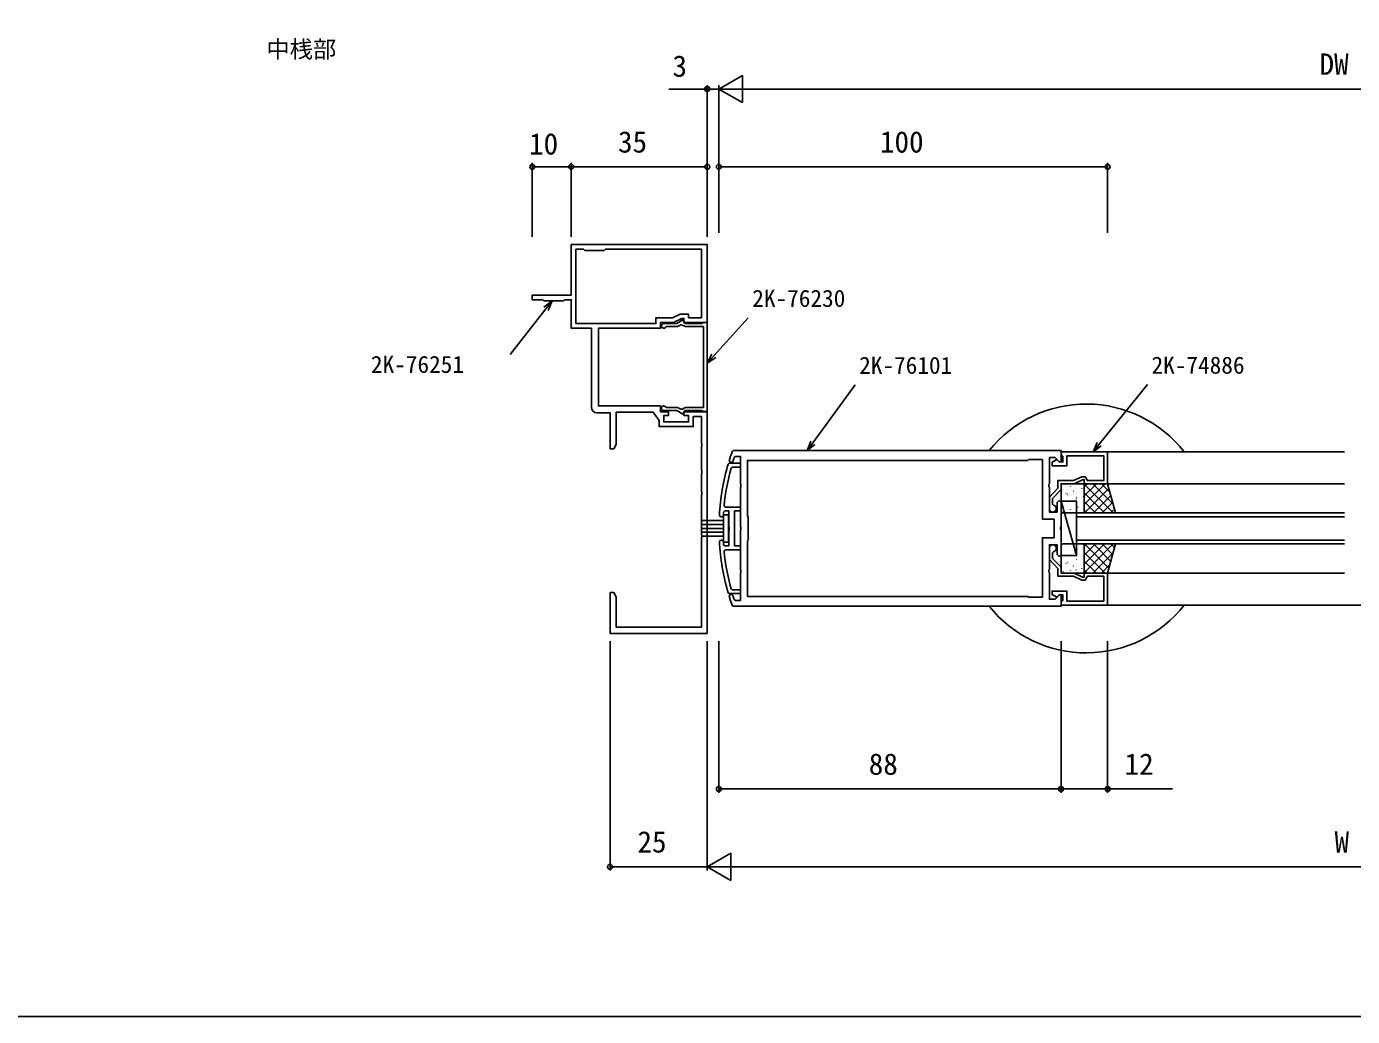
# Model space of a CAD drawing. Units: millimetres, scale not verified. Extents: x -437 to 438, y -344 to 341.
# Drawn here: x -137.6 to 203.4, y -343.7 to -89.1 of the extents above; entities that cross this region are included whole.
import ezdxf
from ezdxf.enums import TextEntityAlignment as Align

# ---------------------------------------------------------------- set-up
doc = ezdxf.new("R2010")
doc.units = ezdxf.units.MM
doc.header["$LTSCALE"] = 2
for name, color, linetype in [('0-1_USER1', 3, 'Continuous'), ('0-2_YKK_11', 7, 'Continuous'), ('0-3_YKK_12', 2, 'Continuous'), ('0-4_YKK_13', 4, 'Continuous'), ('0-6_YKK_D', 6, 'Continuous'), ('0-7_YKK_ZWAK', 7, 'Continuous')]:
    doc.layers.add(name, color=color, linetype=linetype)
doc.styles.add('ＭＳ ゴシック', font='')
doc.styles.get('ＭＳ ゴシック').set_extended_font_data('MS Gothic')

msp = doc.modelspace()

# ---------------------------------------------------------------- linework, layer by layer
at = {"layer": '0-2_YKK_11'}
for points in [[(37.466, -245.2), (37.466, -188.2), (31.466, -188.2), (31.466, -189.2), (32.666, -189.2), (32.666, -190.8), (26.266, -190.8), (26.266, -189.2), (27.466, -189.2), (27.466, -188.2), (25.466, -188.2), (25.466, -186.7), (9.466, -186.7), (9.466, -166.7), (25.466, -166.7), (25.466, -165.2), (28.821, -165.2), (30.966, -164.2), (31.466, -164.2), (31.466, -165.2), (37.466, -165.2), (37.466, -145.2), (2.466, -145.2), (2.466, -158.2), (-7.534, -158.2), (-7.534, -159.4), (-4.834, -159.4), (-4.534, -159.7), (0.466, -159.7), (0.766, -159.4), (2.466, -159.4), (2.466, -166.7), (7.666, -166.7), (7.666, -187)], [(37.466, -188.15), (37.466, -165.25), (36.466, -165.25), (36.293, -165.35), (36.033, -165.5), (31.716, -165.5), (31.191, -164.59), (29.615, -165.5), (26.266, -165.5)], [(26.765, -166.433), (27.014, -166.3), (29.829, -166.3), (30.647, -165.828), (31.036, -165.906), (31.831, -166.3), (36.466, -166.3), (36.466, -187.1), (31.831, -187.1), (31.036, -187.494), (30.647, -187.572), (29.829, -187.1), (27.014, -187.1), (26.765, -186.967)], [(9.166, -188.5), (12.466, -188.5), (12.466, -197.7), (13.436, -197.7), (14.066, -196.609), (14.066, -188.3), (23.566, -188.3), (25.066, -190.442), (25.066, -192), (33.866, -192), (33.866, -189.4), (35.966, -189.4), (35.966, -196.242), (36.086, -196.425), (36.086, -196.975), (35.966, -197.158), (35.966, -203.242), (36.086, -203.425), (36.086, -203.975), (35.966, -204.158), (35.966, -208.742), (36.086, -208.925), (36.086, -209.475), (35.966, -209.658), (35.966, -219.742), (36.086, -219.925), (36.086, -220.475), (35.966, -220.658), (35.966, -243.6), (14.066, -243.6), (14.066, -235.791), (13.436, -234.7), (12.466, -234.7), (12.466, -245.2), (37.466, -245.2)], [(26.266, -187.9), (29.615, -187.9), (31.191, -188.81), (31.716, -187.9), (36.033, -187.9), (36.293, -188.05), (36.466, -188.15), (37.466, -188.15)], [(43.082, -200.813), (43.369, -201.2), (43.787, -201.2), (44.074, -200.988)], [(128.466, -198.2), (44.151, -198.2), (43.868, -198.401)], [(43.868, -237.999), (44.151, -238.2), (128.466, -238.2), (128.466, -235.4), (128.095, -235.246), (126.942, -236.4), (125.466, -236.4), (125.466, -229.658), (125.346, -229.475), (125.346, -228.925), (125.466, -228.742), (125.466, -222.4), (127.466, -222.4), (127.466, -224.9), (127.966, -225.4), (128.466, -224.9), (128.466, -218.658), (128.346, -218.475), (128.346, -217.925), (128.466, -217.742), (128.466, -211.5), (127.966, -211), (127.466, -211.5), (127.466, -214), (125.466, -214), (125.466, -207.658), (125.346, -207.475), (125.346, -206.925), (125.466, -206.742), (125.466, -200), (126.942, -200), (128.095, -201.154), (128.466, -201), (128.466, -198.2)], [(44.415, -199.907), (44.7, -199.7), (46.007, -199.7), (46.007, -206.742), (46.127, -206.925), (46.127, -207.475), (46.007, -207.658), (46.007, -217.742), (46.127, -217.925), (46.127, -218.475), (46.007, -218.658), (46.007, -228.742), (46.127, -228.925), (46.127, -229.475), (46.007, -229.658), (46.007, -236.7), (44.7, -236.7), (44.415, -236.493)], [(125.466, -213.1), (125.466, -210.179), (127.666, -207.879), (127.666, -205.9), (131.644, -205.9), (133.788, -204.9), (134.688, -204.9), (135.266, -205.9), (139.466, -205.9), (139.466, -199.5), (129.966, -199.5), (129.966, -202.1), (126.166, -202.1), (126.166, -201.2), (127.205, -200.6), (127.516, -200.6), (128.016, -201.1), (128.966, -201.1), (128.966, -199.7), (128.766, -199.5), (128.466, -199.2), (128.466, -198.5)], [(128.466, -198.5), (140.466, -198.5), (140.466, -206.7), (134.466, -206.7), (134.466, -205.7), (133.966, -205.7), (131.821, -206.7), (128.466, -206.7), (128.466, -208.2), (126.266, -210.5), (126.266, -211.917), (126.516, -212.213)], [(43.587, -202.671), (43.877, -202.45), (46.007, -202.45), (46.007, -201.45), (43.118, -201.45), (42.83, -201.667)], [(40.599, -214.883), (40.898, -215.201), (41.299, -215.2), (41.598, -214.917)], [(41.658, -213.979), (41.957, -213.7), (43.007, -213.7), (43.007, -217.742), (43.127, -217.925), (43.127, -218.475), (43.007, -218.658), (43.007, -222.7), (41.957, -222.7), (41.658, -222.421)], [(44.507, -222.7), (44.507, -213.7), (46.007, -213.7), (46.007, -212.7), (42.094, -212.7), (41.796, -212.37)], [(41.598, -221.483), (41.299, -221.2), (40.898, -221.2), (40.599, -221.517)], [(41.796, -224.03), (42.094, -223.699), (46.007, -223.7), (46.007, -222.7), (44.507, -222.7)], [(125.466, -223.3), (125.466, -226.221), (127.666, -228.521), (127.666, -230.5), (131.644, -230.5), (133.788, -231.5), (134.688, -231.5), (135.266, -230.5), (139.466, -230.5), (139.466, -236.9), (129.966, -236.9), (129.966, -234.3), (126.166, -234.3), (126.166, -235.2), (127.205, -235.8), (127.516, -235.8), (128.016, -235.3), (128.966, -235.3), (128.966, -236.7), (128.766, -236.9), (128.466, -237.2), (128.466, -237.9)], [(128.466, -237.9), (140.466, -237.9), (140.466, -229.7), (134.466, -229.7), (134.466, -230.7), (133.966, -230.7), (131.821, -229.7), (128.466, -229.7), (128.466, -228.2), (126.266, -225.9), (126.266, -224.483), (126.516, -224.187)], [(42.83, -234.733), (43.118, -234.95), (46.007, -234.95), (46.007, -233.95), (43.877, -233.95), (43.587, -233.729)], [(44.074, -235.412), (43.787, -235.2), (43.369, -235.2), (43.082, -235.587)]]:
    msp.add_lwpolyline(points, dxfattribs=at)
for points in [[(11.266, -146.4), (35.966, -146.4), (35.966, -164), (32.666, -164), (32.666, -163.1), (30.485, -163.1), (28.555, -164), (24.266, -164), (24.266, -165.5), (3.666, -165.5), (3.666, -146.4), (5.666, -146.4), (5.966, -146.7), (10.966, -146.7)], [(119.966, -200.7), (47.807, -200.7), (47.807, -215), (48.007, -215.2), (48.007, -221.2), (47.807, -221.4), (47.807, -235.7), (119.966, -235.7), (120.166, -235.9), (123.666, -235.9), (123.666, -220.6), (126.666, -220.6), (126.666, -215.8), (123.666, -215.8), (123.666, -200.5), (120.166, -200.5)]]:
    msp.add_lwpolyline(points, close=True, dxfattribs=at)
for centre, radius, start, end in [((26.266, -166.1), 0.6, 90.00003, 326.25104), ((9.166, -187), 1.5, 180.00001, 269.99999), ((26.266, -187.3), 0.6, 33.74896, 269.99997), ((100.506, -218.2), 59.999, 160.73222, 163.15509), ((100.506, -218.2), 58.998, 161.93765, 163.03801), ((100.507, -218.2), 60, 164.00527, 176.83099), ((100.507, -218.197), 59, 164.74304, 174.33229), ((100.506, -218.214), 59, 175.88406, 176.79684), ((126.366, -213.1), 0.9, 180, 80.40594), ((100.507, -218.2), 60, 183.16886, 195.99457), ((100.505, -218.185), 59, 183.20407, 184.11685), ((100.507, -218.203), 59, 185.66757, 195.25683), ((126.366, -223.3), 0.9, 279.59406, 180), ((100.506, -218.2), 59.999, 196.84491, 199.26778), ((100.506, -218.2), 58.998, 196.96199, 198.06235)]:
    msp.add_arc(centre, radius, start, end, dxfattribs=at)
at = {"layer": '0-3_YKK_12'}
for p, q in [((201.383, -198.5), (128.466, -198.5)), ((201.383, -206.7), (140.466, -206.7)), ((132.466, -214.2), (201.383, -214.2)), ((132.466, -222.2), (132.466, -214.2)), ((201.383, -215.2), (132.466, -215.2)), ((132.466, -221.2), (201.383, -221.2)), ((201.383, -222.2), (132.466, -222.2)), ((201.383, -229.7), (140.466, -229.7)), ((277.3, -237.9), (128.466, -237.9))]:
    msp.add_line(p, q, dxfattribs=at)
at = {"layer": '0-4_YKK_13'}
for p, q in [((128.466, -213.7), (128.466, -207.2)), ((128.966, -206.7), (133.966, -206.7)), ((129.03, -207.144), (129.006, -207.188)), ((130.974, -207.336), (130.886, -207.383)), ((132.388, -207.508), (132.381, -207.515)), ((133.845, -207.935), (133.821, -207.978)), ((139.8, -206.7), (134.466, -212.034)), ((137.555, -206.7), (134.466, -209.789)), ((135.31, -206.7), (134.466, -207.544)), ((141.868, -214.2), (134.466, -206.798)), ((134.466, -207.2), (134.466, -213.7)), ((140.798, -207.947), (134.545, -214.2)), ((141.867, -211.954), (136.613, -206.7)), ((141.051, -208.893), (138.858, -206.7)), ((128.466, -211.2), (132.466, -225.2)), ((129.764, -209.169), (129.74, -209.213)), ((130.196, -211.245), (130.172, -211.289)), ((130.184, -209.483), (130.176, -209.489)), ((131.654, -208.578), (131.63, -208.622)), ((132.203, -211.269), (132.196, -211.275)), ((132.388, -210.602), (132.364, -210.646)), ((132.499, -210.226), (132.41, -210.272)), ((134.278, -210.011), (134.254, -210.055)), ((134.371, -209.327), (134.364, -209.334)), ((139.623, -214.2), (134.466, -209.043)), ((137.378, -214.2), (134.466, -211.288)), ((141.271, -209.719), (136.79, -214.2)), ((128.739, -213.913), (128.715, -213.957)), ((133.966, -214.2), (128.966, -214.2)), ((129.738, -213.477), (129.73, -213.484)), ((130.93, -213.27), (130.906, -213.314)), ((132.82, -212.679), (132.796, -212.723)), ((133.925, -213.322), (133.918, -213.328)), ((135.132, -214.2), (134.466, -213.533)), ((141.744, -211.492), (139.035, -214.2)), ((142.216, -213.264), (141.28, -214.2)), ((35.907, -216.199), (41.609, -216.2)), ((41.609, -217.2), (35.907, -217.199)), ((35.907, -218.199), (41.609, -218.2)), ((41.609, -219.2), (35.907, -219.199)), ((35.907, -220.199), (41.608, -220.2)), ((128.466, -222.7), (128.466, -229.2)), ((128.739, -222.487), (128.715, -222.443)), ((133.966, -222.2), (128.966, -222.2)), ((129.738, -222.923), (129.73, -222.916)), ((130.196, -225.155), (130.172, -225.111)), ((130.93, -223.13), (130.906, -223.086)), ((132.82, -223.721), (132.796, -223.677)), ((133.925, -223.078), (133.918, -223.072)), ((141.868, -222.2), (134.466, -229.602)), ((139.623, -222.2), (134.466, -227.357)), ((137.378, -222.2), (134.466, -225.112)), ((135.132, -222.2), (134.466, -222.867)), ((134.466, -229.2), (134.466, -222.7)), ((139.8, -229.7), (134.466, -224.366)), ((140.798, -228.453), (134.545, -222.2)), ((141.867, -224.446), (136.613, -229.7)), ((141.271, -226.681), (136.79, -222.2)), ((141.744, -224.908), (139.035, -222.2)), ((142.216, -223.136), (141.28, -222.2)), ((129.764, -227.231), (129.74, -227.187)), ((130.184, -226.917), (130.176, -226.911)), ((131.654, -227.822), (131.63, -227.778)), ((132.203, -225.131), (132.196, -225.125)), ((132.388, -225.798), (132.364, -225.754)), ((132.499, -226.174), (132.41, -226.128)), ((133.845, -228.465), (133.821, -228.422)), ((134.278, -226.389), (134.254, -226.345)), ((134.371, -227.073), (134.364, -227.066)), ((137.555, -229.7), (134.466, -226.611)), ((141.051, -227.507), (138.858, -229.7)), ((128.966, -229.7), (133.966, -229.7)), ((129.03, -229.256), (129.006, -229.212)), ((130.974, -229.064), (130.886, -229.017)), ((132.388, -228.892), (132.381, -228.885)), ((135.31, -229.7), (134.466, -228.856))]:
    msp.add_line(p, q, dxfattribs=at)
for points in [[(142.466, -214.2), (140.466, -206.7), (134.466, -206.7), (134.466, -214.2)], [(128.466, -211.2), (132.466, -211.2), (132.466, -225.2), (128.466, -225.2)], [(41.608, -221.7), (41.61, -214.7), (42.91, -214.7), (42.908, -221.7)], [(142.466, -222.2), (140.466, -229.7), (134.466, -229.7), (134.466, -222.2)]]:
    msp.add_lwpolyline(points, close=True, dxfattribs=at)
for centre, radius, start, end in [((134.952, -218.204), 32, 38.00681, 141.30912), ((128.966, -207.2), 0.5, 90, 180), ((133.966, -207.2), 0.5, 0, 90), ((128.966, -213.7), 0.5, 180, 270), ((133.966, -213.7), 0.5, 270, 0), ((128.966, -222.7), 0.5, 90, 180), ((133.966, -222.7), 0.5, 0, 90), ((128.966, -229.2), 0.5, 180, 270), ((133.966, -229.2), 0.5, 270, 0), ((134.952, -218.204), 32, 218.67349, 322.00909)]:
    msp.add_arc(centre, radius, start, end, dxfattribs=at)
at = {"layer": '0-6_YKK_D'}
for p, q in [((40.466, -105.2), (46.528, -101.7)), ((46.528, -108.7), (46.528, -101.7)), ((37.466, -142.2), (37.466, -104.2)), ((40.466, -142.2), (40.466, -104.2)), ((40.466, -142.2), (40.466, -104.2)), ((40.466, -105.2), (46.528, -108.7)), ((40.466, -105.2), (52.59, -105.2)), ((47.466, -105.2), (358.3, -105.2)), ((-7.534, -143.2), (-7.534, -124.2)), ((2.466, -125.2), (-7.534, -125.2)), ((2.466, -143.2), (2.466, -124.2)), ((2.466, -143.2), (2.466, -124.2)), ((37.466, -125.2), (2.466, -125.2)), ((37.466, -143.2), (37.466, -124.2)), ((40.466, -142.2), (40.466, -124.2)), ((40.466, -125.2), (140.466, -125.2)), ((140.466, -142.2), (140.466, -124.2)), ((12.466, -247.2), (12.466, -306.2)), ((37.466, -247.2), (37.466, -306.2)), ((37.466, -247.2), (37.466, -306.2)), ((40.466, -247.2), (40.466, -286.2)), ((128.466, -247.2), (128.466, -286.2)), ((128.466, -247.2), (128.466, -286.2)), ((140.466, -247.2), (140.466, -286.2)), ((37.466, -268.2), (37.466, -306.2)), ((40.466, -285.2), (128.466, -285.2)), ((37.466, -305.2), (43.528, -301.7)), ((37.466, -305.2), (43.528, -301.7)), ((43.528, -308.7), (43.528, -301.7)), ((43.528, -308.7), (43.528, -301.7)), ((37.466, -305.2), (12.466, -305.2)), ((37.466, -305.2), (43.528, -308.7)), ((37.466, -305.2), (49.59, -305.2)), ((37.466, -305.2), (43.528, -308.7)), ((37.466, -305.2), (49.59, -305.2)), ((44.466, -305.2), (361.3, -305.2)), ((44.466, -305.2), (361.3, -305.2))]:
    msp.add_line(p, q, dxfattribs=at)
for points in [[(40.466, -105.2), (37.466, -105.2), (27.569, -105.2)], [(-2.455, -159.7), (-4.026, -161.708), (-13.237, -173.483)], [(-4.565, -161.287), (-2.455, -159.7), (-3.488, -162.129)], [(37.466, -175.707), (39.174, -173.813), (47.987, -164.045)], [(39.681, -174.271), (37.466, -175.707), (38.667, -173.356)], [(63.165, -198.2), (64.636, -196.178), (75.486, -181.265)], [(136.723, -198.5), (138.295, -196.556), (150.691, -181.222)], [(65.177, -196.573), (63.165, -198.2), (64.094, -195.784)], [(138.816, -196.977), (136.723, -198.5), (137.774, -196.135)], [(128.466, -285.2), (140.466, -285.2), (157.172, -285.2)]]:
    msp.add_lwpolyline(points, dxfattribs=at)
for centre in [(37.466, -105.2), (-7.534, -125.2), (2.466, -125.2), (2.466, -125.2), (37.466, -125.2), (40.466, -125.2), (140.466, -125.2), (40.466, -285.2), (128.466, -285.2), (128.466, -285.2), (140.466, -285.2), (12.466, -305.2)]:
    msp.add_circle(centre, 0.637, dxfattribs=at)
at = {"layer": '0-7_YKK_ZWAK'}
msp.add_lwpolyline([(-436.7, -343.7), (438.3, -343.7), (438.3, 306.3)], dxfattribs=at)

# ---------------------------------------------------------------- texts
at = {"layer": '0-1_USER1', "style": 'ＭＳ ゴシック'}
msp.add_text('中桟部', height=4.399, dxfattribs=at).set_placement((-75.973, -98.48), align=Align.BOTTOM_LEFT)
at = {"layer": '0-6_YKK_D', "style": 'ＭＳ ゴシック'}
for s, height, p in [('3', 5.499, (28.515, -103.7)), ('DW', 5.499, (194.978, -103.2)), ('10', 5.499, (-8.372, -123.7)), ('35', 5.499, (14.511, -123.2)), ('100', 5.499, (81.9, -123.2)), ('2K-76230', 4.399, (49.044, -162.545)), ('2K-76251', 4.399, (-49.053, -179.529)), ('2K-76101', 4.399, (76.543, -179.765)), ('2K-74886', 4.399, (151.748, -179.722)), ('88', 5.499, (79.011, -283.2)), ('12', 5.499, (144.817, -283.2)), ('25', 5.499, (19.511, -303.2)), ('W', 5.499, (198.835, -303.2)), ('W', 5.499, (198.835, -303.2))]:
    msp.add_text(s, height=height, dxfattribs=at).set_placement(p, align=Align.BOTTOM_LEFT)

doc.saveas('drawing.dxf')
